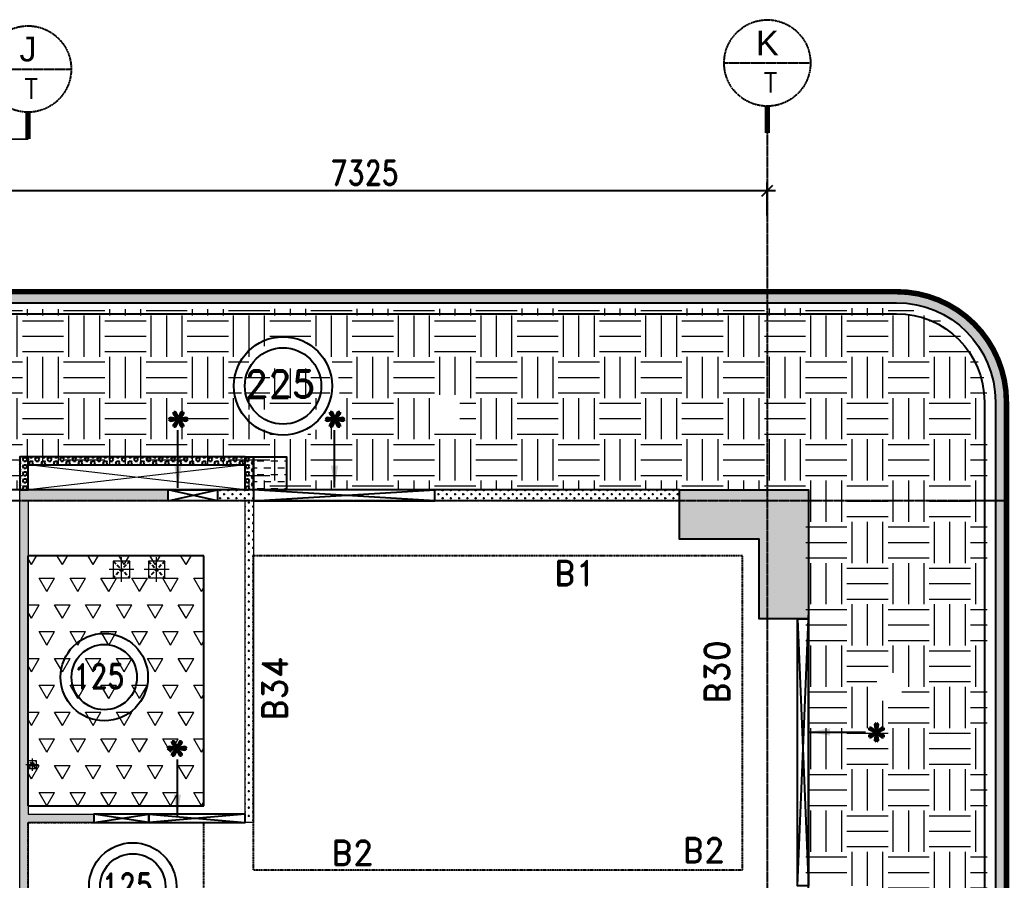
# Model space of a CAD drawing. Header units: millimetres. Extents: x 2061841 to 105821645, y -77612 to 48520811.
# Drawn here: x 2456330 to 2465331, y 35425 to 43247 of the extents above; entities that cross this region are included whole.
import ezdxf
from ezdxf.enums import TextEntityAlignment as Align

# ---------------------------------------------------------------- set-up
doc = ezdxf.new("R2010")
doc.units = ezdxf.units.MM
doc.header["$LTSCALE"] = 10
doc.header["$MEASUREMENT"] = 0
for name, pattern in [('$0$HIDDEN', [0.375, 0.25, -0.125]), ('BASEMENT COLUMN SETTING OUT-PART 2_R4$0$CENTER', [2, 1.25, -0.25, 0.25, -0.25]), ('CENTER', [2, 1.25, -0.25, 0.25, -0.25]), ('HIDDEN2', [4.762499999999999, 3.175, -1.5875])]:
    doc.linetypes.add(name, pattern=pattern)
for name, color, linetype, lineweight in [('0-PL-DP CUTOUT', 32, 'Continuous', 9), ('s-opening text', 4, 'Continuous', 9), ('vin nonstrwall', 3, 'Continuous', 9), ('VIN SUNK HATCH', 8, 'Continuous', 0), ('VIN_COLUMN HATCH', 33, 'Continuous', 20), ('VIN_CUT OUT', 6, 'Continuous', 9)]:
    doc.layers.add(name, color=color, linetype=linetype, lineweight=lineweight)
for name, color, linetype in [('A-Comments', 30, 'Continuous'), ('A-FLOR-HIDN', 8, 'HIDDEN2'), ('A-Grid-Tower', 8, 'CENTER'), ('A-HATCH', 8, 'Continuous'), ('BASEMENT COLUMN SETTING OUT-PART 2_R4$0$A-GRID-MAIN', 2, 'BASEMENT COLUMN SETTING OUT-PART 2_R4$0$CENTER'), ('BEAM NO', 2, 'Continuous'), ('DIM GRID', 3, 'Continuous'), ('khuraa', 6, 'Continuous'), ('S-OPENING', 6, 'Continuous'), ('UPSTAND RCC', 171, 'Continuous'), ('VIN_BEAM', 4, 'Continuous'), ('VIN_COLUMN', 1, 'Continuous'), ('VIN_SLAB THK', 2, 'Continuous')]:
    doc.layers.add(name, color=color, linetype=linetype)
doc.styles.add('200', font='romand.shx', dxfattribs={"width": 0.8, "height": 225})
doc.styles.add('BASEMENT COLUMN SETTING OUT-PART 2_R4$0$MAS-TXTL', font='arial.ttf', dxfattribs={"height": 200})
doc.styles.add('BASEMENT COLUMN SETTING OUT-PART 2_R4$0$MAS-TXTS', font='romans.shx', dxfattribs={"width": 0.8, "height": 180})
doc.styles.add('MAH', font='romand.shx', dxfattribs={"height": 210})
doc.styles.add('RT', font='romant.shx', dxfattribs={"height": 250})
doc.styles.add('ST', font='romand.shx', dxfattribs={"height": 4})
doc.dimstyles.new('GR1', dxfattribs={"dimtxt": 225, "dimasz": 125, "dimexe": 125, "dimexo": 100, "dimgap": 50, "dimtad": 1, "dimdec": 0, "dimzin": 3, "dimdsep": 46, "dimtxsty": '200', "dimblk1": 'OBLIQUE', "dimblk2": 'OBLIQUE', "dimsah": 1, "dimcen": 0.0625, "dimdle": 125, "dimclrd": 3, "dimclre": 3, "dimclrt": 2, "dimadec": 0, "dimazin": 0, "dimtfac": 1, "dimtdec": 0, "dimtix": 1, "dimtmove": 0, "dimatfit": 3, "dimfxl": 1, "dimtolj": 1, "dimtzin": 0, "dimarcsym": 0})
doc.dimstyles.new('GR2', dxfattribs={"dimtxt": 225, "dimasz": 100, "dimexe": 75, "dimexo": 75, "dimgap": 50, "dimtad": 1, "dimdec": 0, "dimdsep": 46, "dimtxsty": '200', "dimblk1": 'OBLIQUE', "dimblk2": 'OBLIQUE', "dimsah": 1, "dimcen": 50, "dimdle": 75, "dimclrd": 3, "dimclre": 3, "dimclrt": 2, "dimadec": 0, "dimazin": 0, "dimtfac": 1, "dimtdec": 0, "dimtix": 1, "dimtmove": 0, "dimatfit": 3, "dimldrblk": 'OBLIQUE', "dimfxl": 1, "dimtolj": 1, "dimtzin": 0, "dimarcsym": 0})
pattern_1 = [(0, (-24131.92047447385, 22922.31121649784), (37.5, 37.5), [18.75, -56.25]), (90, (-24122.54547447385, 22912.93621649784), (-37.49999999999999, 37.5), [18.75, -56.25])]
pattern_2 = [(0, (2438255.496240429, 38975.31126223062), (0, 32.47595264191645), [18.75, -37.5]), (120, (2438255.496240429, 38975.31126223062), (-28.125, -16.23797632095822), [18.75, -37.49999999999999]), (59.99999999999999, (2438274.246240429, 38975.31126223062), (-28.125, 16.23797632095823), [18.75, -37.5])]

# ---------------------------------------------------------------- blocks, each defined once
blk = doc.blocks.new('_Oblique')
at = {"color": 0, "linetype": 'ByBlock', "lineweight": -2}
blk.add_line((-0.5, -0.5), (0.5, 0.5), dxfattribs=at)
blk = doc.blocks.new('BASEMENT COLUMN SETTING OUT-PART 2_R4$0$GRID TARGET1')
blk.add_wipeout([(392.61972597229385, -655.0458306612611), (392.38055264346315, -641.3435998293538), (391.66332405282714, -627.6580630550484), (390.4689140329429, -614.0058940568088), (388.79877778843473, -600.4037258996041), (386.65495012305206, -586.8681307300803), (384.0400429605735, -573.4155995859529), (380.9572421625812, -560.0625223042179), (377.4103036469785, -546.8251675526587), (373.40354881198243, -533.7196630089818), (368.94185927116644, -520.7619757117261), (364.03067090596517, -507.9678926068839), (358.6759672428911, -495.3530013139414), (352.88427216352903, -482.9326711347637), (346.66264195619055, -470.7220343284696), (340.01865671891505, -458.73596767510253), (332.96041112428645, -446.98907435056753), (325.4965045573225, -435.49566613491083), (317.6360306384483, -424.2697459756191), (309.38856614432086, -413.32499092718604), (300.7641593400016, -402.67473548772773), (291.7733177366937, -392.3319553529516), (282.42699528995803, -382.30925160726815), (272.736579054005, -372.6188353713121), (262.7138753083241, -363.2725129245739), (252.37109517355003, -354.2816713212633), (241.72083973409417, -345.6572645169415), (230.7760846856633, -337.40980002281094), (219.5501645263737, -329.5493261039337), (208.05675631071892, -322.0854195369666), (196.309862986186, -315.0271739423349), (184.32379633282065, -308.3831887050562), (172.11315952652797, -302.1615584977146), (159.69282934735202, -296.36986341834904), (147.07793805441096, -291.0151597552717), (134.28385494957016, -286.10397139006704), (121.32616765231545, -281.64228184924764), (108.22066310863981, -277.63552701424805), (94.98330835708151, -274.0885884986419), (81.63023107534713, -271.0057877006461), (68.17769993122059, -268.39088053816386), (54.642104761697425, -266.24705287277743), (41.03993660449311, -264.57691662826574), (27.38776760625383, -263.38250660837775), (13.702230831948484, -262.66527801773805), (4.121147867408581e-11, -262.4261046889037), (-13.702230831866018, -262.6652780177344), (-27.387767606171565, -263.38250660837), (-41.039936604411224, -264.5769166282539), (-54.64210476161597, -266.24705287276197), (-68.17769993113973, -268.39088053814453), (-81.63023107526706, -271.0057877006227), (-94.98330835700233, -274.0885884986146), (-108.22066310856158, -277.63552701421713), (-121.32616765223841, -281.64228184921285), (-134.2838549494944, -286.10397139002885), (-147.07793805433664, -291.0151597552299), (-159.69282934727914, -296.36986341830357), (-172.1131595264568, -302.1615584976655), (-184.32379633275127, -308.3831887050037), (-196.30986298611845, -315.027173942279), (-208.0567563106535, -322.08541953690724), (-219.55016452631037, -329.5493261038712), (-230.77608468560226, -337.40980002274523), (-241.72083973403545, -345.6572645168726), (-252.3710951734937, -354.2816713211914), (-262.7138753082702, -363.2725129244991), (-272.7365790539538, -372.6188353712348), (-282.42699528990966, -382.30925160718766), (-291.7733177366484, -392.33195535286836), (-300.76415933995906, -402.67473548764224), (-309.38856614428124, -413.3249909270978), (-317.6360306384118, -424.2697459755286), (-325.49650455728926, -435.49566613481807), (-332.9604111242566, -446.9890743504727), (-340.0186567188885, -458.73596767500567), (-346.66264195616753, -470.7220343283707), (-352.8842721635092, -482.9326711346632), (-358.67596724287495, -495.3530013138393), (-364.0306709059526, -507.9678926067802), (-368.9418592711574, -520.7619757116208), (-373.40354881197715, -533.7196630088754), (-377.4103036469769, -546.825167552551), (-380.9572421625834, -560.0625223041094), (-384.0400429605795, -573.4155995858437), (-386.6549501230619, -586.8681307299702), (-388.79877778844843, -600.4037258994933), (-390.46891403296047, -614.0058940566976), (-391.6633240528487, -627.6580630549369), (-392.3805526434886, -641.3435998292421), (-392.6197259723232, -655.0458306611494), (-392.38055264349305, -668.7480614930568), (-391.66332405285743, -682.4335982673621), (-390.46891403297366, -696.0857672656018), (-388.79877778846594, -709.6879354228066), (-386.6549501230837, -723.2235305923305), (-384.04004296060566, -736.6760617364578), (-380.95724216261397, -750.0291390181932), (-377.4103036470115, -763.2664937697524), (-373.4035488120161, -776.3719983134293), (-368.9418592712004, -789.3296856106854), (-364.03067090599967, -802.1237687155277), (-358.6759672429262, -814.7386600084703), (-352.88427216356445, -827.1589901876481), (-346.66264195622654, -839.3696269939427), (-340.0186567189514, -851.3556936473101), (-332.9604111243233, -863.1025869718451), (-325.4965045573596, -874.595995187502), (-317.6360306384858, -885.8219153467942), (-309.3885661443588, -896.7666703952274), (-300.76415934003995, -907.4169258346859), (-291.77331773673245, -917.7597059694627), (-282.426995289997, -927.7824097151464), (-272.73657905404446, -937.4728259511024), (-262.7138753083638, -946.8191483978413), (-252.37109517359016, -955.8099900011522), (-241.72083973413453, -964.4343968054746), (-230.77608468570395, -972.6818612996054), (-219.55016452641462, -980.5423352184829), (-208.05675631076014, -988.0062417854505), (-196.30986298622742, -995.0644873800826), (-184.3237963328623, -1001.7084726173616), (-172.11315952656986, -1007.9301028247037), (-159.69282934739414, -1013.7217979040697), (-147.07793805445323, -1019.0765015671475), (-134.2838549496126, -1023.9876899323527), (-121.32616765235804, -1028.4493794731727), (-108.2206631086826, -1032.4561343081725), (-94.9833083571244, -1036.0030728237793), (-81.63023107539018, -1039.0858736217756), (-68.17769993126367, -1041.700780784258), (-54.642104761740626, -1043.844608449645), (-41.03993660453631, -1045.5147446941573), (-27.387767606297103, -1046.7091547140458), (-13.702230831991756, -1047.4263833046862), (-8.461142897431273e-11, -1047.6655566335207), (13.70223083182276, -1047.4263833046907), (27.387767606128307, -1046.7091547140556), (41.039936604367966, -1045.5147446941721), (54.642104761572824, -1043.8446084496645), (68.17769993109667, -1041.7007807842824), (81.63023107522405, -1039.085873621805), (94.98330835695943, -1036.0030728238135), (108.22066310851886, -1032.4561343082114), (121.32616765219578, -1028.4493794732157), (134.28385494945192, -1023.9876899324005), (147.07793805429435, -1019.0765015671999), (159.6928293472371, -1013.7217979041267), (172.1131595264149, -1007.9301028247653), (184.32379633270955, -1001.7084726174274), (196.30986298607706, -995.0644873801525), (208.05675631061223, -988.0062417855246), (219.55016452626938, -980.5423352185611), (230.77608468556156, -972.6818612996874), (241.7208397339951, -964.4343968055607), (252.37109517345368, -955.809990001242), (262.7138753082305, -946.8191483979347), (272.7365790539144, -937.4728259511994), (282.42699528987055, -927.7824097152469), (291.77331773660956, -917.7597059695664), (300.76415933992075, -907.4169258347931), (309.3885661442433, -896.7666703953375), (317.63603063837434, -885.8219153469072), (325.49650455725214, -874.5959951876181), (332.9604111242197, -863.1025869719635), (340.0186567188522, -851.3556936474312), (346.6626419561316, -839.369626994066), (352.88427216347384, -827.1589901877738), (358.67596724284, -814.7386600085981), (364.030670905918, -802.1237687156574), (368.94185927112335, -789.3296856108168), (373.40354881194355, -776.3719983135622), (377.4103036469438, -763.2664937698868), (380.95724216255087, -750.0291390183288), (384.04004296054734, -736.6760617365945), (386.65495012303006, -723.2235305924681), (388.7987777884172, -709.6879354229451), (390.4689140329297, -696.0857672657409), (391.66332405281844, -682.4335982675018), (392.3805526434588, -668.7480614931964)])
blk.add_line((-392.6197259723233, -655.0458306611654), (392.6197259722941, -655.0458306612636))
at = {"const_width": 48.81696428607801}
blk.add_lwpolyline([(-3.979039320256561e-13, -1047.665556633427), (-3.979039320256561e-13, -1291.750378063814)], dxfattribs=at)
blk.add_circle((-1.458033693779726e-11, -655.0458306612145), 392.6197259723087)
for tag, height, style, p in [('AS', 225, 'BASEMENT COLUMN SETTING OUT-PART 2_R4$0$MAS-TXTL', (0, -585.8607426161434)), ('REF', 180, 'BASEMENT COLUMN SETTING OUT-PART 2_R4$0$MAS-TXTS', (28.7017478876005, -924.7020150781209))]:
    blk.add_attdef(tag, text='', height=height, dxfattribs=dict(style=style)).set_placement(p, align=Align.CENTER)
blk = doc.blocks.new('*D49')
at = {"layer": 'Defpoints', "color": 0, "transparency": 16777216}
for p in [(2463130.496854127, 41694.204704973), (2455805.50079383, 41393.71191394885), (2463130.496854127, 41393.71191394885)]:
    blk.add_point(p, dxfattribs=at)
at = {"layer": 'DIM GRID', "color": 3, "lineweight": -2, "transparency": 16777216}
for p, q in [((2455805.50079383, 41468.71191394885), (2455805.50079383, 41769.204704973)), ((2463130.496854127, 41468.71191394885), (2463130.496854127, 41769.204704973)), ((2455730.50079383, 41694.204704973), (2463205.496854127, 41694.204704973))]:
    blk.add_line(p, q, dxfattribs=at)
at = {"layer": 'DIM GRID', "color": 3, "linetype": 'ByBlock', "lineweight": -2, "transparency": 16777216, "xscale": 100, "yscale": 100, "zscale": 100, "rotation": 180}
blk.add_blockref('_Oblique', (2455805.50079383, 41694.204704973), dxfattribs=at)
at = {"layer": 'DIM GRID', "color": 3, "linetype": 'ByBlock', "lineweight": -2, "transparency": 16777216, "xscale": 100, "yscale": 100, "zscale": 100}
blk.add_blockref('_Oblique', (2463130.496854127, 41694.204704973), dxfattribs=at)
at = {"layer": 'DIM GRID', "color": 2, "transparency": 16777216, "insert": (2459467.998823978, 41856.704704973), "char_height": 225, "attachment_point": 5, "style": '200'}
blk.add_mtext('\\A1;7325', dxfattribs=at)
blk = doc.blocks.new('OBLIQUE')

msp = doc.modelspace()

# ---------------------------------------------------------------- hatches: boundary and pattern name
at = {"layer": 'A-Comments'}
h = msp.add_hatch(dxfattribs=at)
h.set_pattern_fill('HONEY', color=81, scale=200)
h.set_pattern_definition([(0, (-2791199.453834154, -285881.0675774582), (37.5, 21.65063509461097), [25, -50]), (120, (-2791199.453834154, -285881.0675774582), (-37.49999999999999, 21.65063509461097), [24.99999999999995, -49.99999999999989]), (59.99999999999999, (-2791199.453834154, -285881.0675774582), (8.326672684688674e-15, 43.30127018922194), [-50, 25])])
edge = h.paths.add_edge_path()
edge.add_line((2452650.511262077, 38975.23722081323), (2452750.511262077, 38975.23722081323))
edge.add_line((2452750.511262077, 38975.23722081323), (2452750.511262077, 40275.23781273802))
edge.add_arc((2453150.511188611, 40275.23715155237), 399.9999265350124, 89.99999015651957, 179.9999052921143, ccw=False)
edge.add_line((2453150.511257332, 40675.23707808738), (2464305.509353156, 40675.23720885813))
edge.add_arc((2464305.509352569, 39775.23720944437), 899.9999994137614, -3.731918241101084e-08, 89.99999996267712, ccw=False)
edge.add_line((2465205.509351983, 39775.23720885813), (2465205.509351978, 22925.23722081119))
edge.add_line((2465205.509351978, 22925.23722081119), (2465305.509351978, 22925.23722081116))
edge.add_line((2465305.509351978, 22925.23722081116), (2465305.509351983, 39775.23720885813))
edge.add_arc((2464305.509351983, 39775.23720885809), 1000.000000000044, 0, 89.99999999999501)
edge.add_line((2464305.509351983, 40775.23720885813), (2453150.511256146, 40775.23707808729))
edge.add_arc((2453150.511262076, 40275.2370780873), 499.9999999999789, 90.00000067960382, 179.9999158152404)
edge.add_line((2452650.511262077, 40275.23781273802), (2452650.511262077, 38975.23722081323))
h = msp.add_hatch(dxfattribs=at)
h.set_pattern_fill('HONEY', color=81, scale=200)
h.set_pattern_definition([(0, (-2791199.453834154, -285881.0675774582), (37.5, 21.65063509461097), [25, -50]), (120, (-2791199.453834154, -285881.0675774582), (-37.49999999999999, 21.65063509461097), [24.99999999999994, -49.99999999999987]), (59.99999999999999, (-2791199.453834154, -285881.0675774582), (8.326672684688674e-15, 43.30127018922194), [-50, 25])])
edge = h.paths.add_edge_path()
edge.add_line((2452650.511262077, 38975.23722081323), (2452750.511262077, 38975.23722081323))
edge.add_line((2452750.511262077, 38975.23722081323), (2452750.511262077, 40275.23781273802))
edge.add_arc((2453150.511188611, 40275.23715155237), 399.9999265350124, 89.99999015651957, 179.9999052921143, ccw=False)
edge.add_line((2453150.511257332, 40675.23707808738), (2464305.509353156, 40675.23720885813))
edge.add_arc((2464305.509352569, 39775.23720944437), 899.9999994137614, -3.731918241101084e-08, 89.99999996267712, ccw=False)
edge.add_line((2465205.509351983, 39775.23720885813), (2465205.509351978, 22925.23722081119))
edge.add_line((2465205.509351978, 22925.23722081119), (2465305.509351978, 22925.23722081116))
edge.add_line((2465305.509351978, 22925.23722081116), (2465305.509351983, 39775.23720885813))
edge.add_arc((2464305.509351983, 39775.23720885809), 1000.000000000044, 0, 89.99999999999501)
edge.add_line((2464305.509351983, 40775.23720885813), (2453150.511256146, 40775.23707808729))
edge.add_arc((2453150.511262076, 40275.2370780873), 499.9999999999789, 90.00000067960382, 179.9999158152404)
edge.add_line((2452650.511262077, 40275.23781273802), (2452650.511262077, 38975.23722081323))
at = {"layer": 'UPSTAND RCC'}
h = msp.add_hatch(dxfattribs=at)
h.set_pattern_fill('HEX', color=256, scale=150)
h.set_pattern_definition(pattern_2)
h.paths.add_polyline_path([(2456405.497467854, 39275.31126223062), (2456330.497467854, 39275.31126223062), (2456330.497467854, 38975.31126223062), (2456405.497467854, 38975.31126223062), (2456405.497467854, 39275.31126223062)])
h = msp.add_hatch(dxfattribs=at)
h.set_pattern_fill('HEX', color=256, scale=150)
h.set_pattern_definition(pattern_2)
h.paths.add_polyline_path([(2458380.497467854, 39275.31126223062), (2456405.497467854, 39275.31126223062), (2456405.497467854, 39200.31126223068), (2458380.497467854, 39200.31126223068), (2458380.497467854, 39275.31126223062)])
h = msp.add_hatch(dxfattribs=at)
h.set_pattern_fill('HEX', color=256, scale=150)
h.set_pattern_definition(pattern_2)
h.paths.add_polyline_path([(2458455.497467854, 38975.31126223062), (2458380.497467854, 38975.31126223062), (2458380.497467854, 39275.31126223062), (2458455.497467854, 39275.31126223062), (2458455.497467854, 38975.31126223062)])
at = {"layer": 'vin nonstrwall'}
h = msp.add_hatch(dxfattribs=at)
h.set_pattern_fill('CROSS', color=256, scale=150)
h.set_pattern_definition(pattern_1)
h.paths.add_polyline_path([(2458455.496854141, 34250.31064006445), (2458355.496854141, 34250.31064006445), (2458355.496854141, 34300.27463273519), (2456330.496854141, 34300.27463273161), (2456330.496854141, 38975.27470379997), (2457680.453230356, 38975.31064006533), (2457680.453230356, 38875.31064006442), (2456405.496854141, 38875.27463273071), (2456405.496854141, 36025.27463273161), (2457005.496854141, 36025.27463273158), (2457005.496854141, 35950.27463273161), (2456405.496854141, 35950.27463273161), (2456405.496854141, 34375.27463273161), (2458355.496854141, 34375.27463273161), (2458355.496854141, 35000.27463273161), (2458455.496854141, 35000.27463273161)])
h = msp.add_hatch(dxfattribs=at)
h.set_pattern_fill('CROSS', color=256, scale=150)
h.set_pattern_definition(pattern_1)
h.paths.add_polyline_path([(2458380.496854141, 35950.27463273161), (2458380.496854141, 38875.27463273071), (2458130.453230356, 38875.27463272975), (2458130.453230356, 38975.27463273321), (2458455.496854141, 38975.27463273161), (2458455.496854141, 35950.27463273161)], flags=17)
h = msp.add_hatch(dxfattribs=at)
h.set_pattern_fill('CROSS', color=256, scale=150)
h.set_pattern_definition(pattern_1)
h.paths.add_polyline_path([(2460105.496854188, 38975.27463273163), (2462330.496854141, 38975.27463273161), (2462330.496854141, 38875.27463273163), (2460105.496854188, 38875.27463273071)])
at = {"layer": 'VIN SUNK HATCH'}
h = msp.add_hatch(dxfattribs=at)
h.set_pattern_fill('EARTH', color=8, scale=1500, angle=180)
h.set_pattern_definition([(0, (-3646.261218469124, 480.2358689814282), (375, 375), [375, -375]), (0, (-3646.261218469124, 620.8608689814282), (375, 375), [375, -375]), (0, (-3646.261218469124, 761.4858689814282), (375, 375), [375, -375]), (90, (-3599.386218469124, 808.3608689814282), (-374.9999999999999, 375), [375, -375]), (90, (-3458.761218469124, 808.3608689814282), (-374.9999999999999, 375), [375, -375]), (90, (-3318.136218469124, 808.3608689814282), (-374.9999999999999, 375), [375, -375])])
edge = h.paths.add_edge_path()
edge.add_line((2463480.499050403, 38975.31126222854), (2460855.499050258, 38975.31126222854))
edge.add_line((2460855.499050258, 38975.31126222854), (2458380.497467854, 38975.31126222857))
edge.add_line((2458380.497467854, 38975.31126222857), (2458380.373152771, 39200.27420627609))
edge.add_line((2458380.373152771, 39200.27420627609), (2457080.549499033, 39200.27420627609))
edge.add_line((2457080.549499033, 39200.27420627609), (2456624.761507698, 39200.27420627609))
edge.add_line((2456624.761507698, 39200.27420627609), (2456330.497467854, 39262.08818022468))
edge.add_line((2456330.497467854, 39262.08818022468), (2456405.499699617, 38975.31126222854))
edge.add_line((2456405.499699617, 38975.31126222854), (2456380.499050403, 38975.31126222854))
edge.add_line((2456380.499050403, 38975.31126222854), (2453830.473801808, 38975.31126222857))
edge.add_line((2453830.473801808, 38975.31126222857), (2452780.560713797, 38975.30970150007))
edge.add_line((2452780.560713797, 38975.30970150007), (2452780.438730218, 40275.31095323611))
edge.add_arc((2453130.578096489, 40275.22453451592), 350.1393769356241, 106.3770182019953, 179.9858586942398, ccw=False)
edge.add_line((2453031.85397228, 40611.15775790968), (2464280.499039699, 40625.31126411739))
edge.add_arc((2464280.499050403, 39775.31126411736), 850.0000000000292, 2.3874235921539366e-12, 90.00000072150152, ccw=False)
edge.add_line((2465130.499050403, 39775.31126411737), (2465130.499050403, 33650.31126222854))
edge.add_line((2465130.499050403, 33650.31126222854), (2464180.499050403, 33650.31126222854))
edge.add_line((2464180.499050403, 33650.31126222854), (2464180.499050403, 33800.31126222853))
edge.add_line((2464180.499050403, 33800.31126222853), (2464180.499050403, 35225.31126222854))
edge.add_line((2464180.499050403, 35225.31126222854), (2464180.499050403, 35375.31126222854))
edge.add_line((2464180.499050403, 35375.31126222854), (2463480.499050403, 35375.31126222854))
edge.add_line((2463480.499050403, 35375.31126222854), (2463480.499050403, 35775.15768654041))
edge.add_line((2463480.499050403, 35775.15768654041), (2463505.497402383, 35772.15717767973))
edge.add_line((2463505.497402383, 35772.15717767973), (2463505.496305901, 37575.31126222863))
edge.add_line((2463505.496305901, 37575.31126222863), (2463480.499050403, 37575.31126222863))
edge.add_line((2463480.499050403, 37575.31126222863), (2463480.499050403, 38975.31126222854))
edge = h.paths.add_edge_path(flags=16)
edge.add_arc((2458792.414276707, 39899.44398297924), 447.1409517698921, 0, 180)
edge.add_arc((2458792.414276707, 39899.44398297924), 447.1409517698921, 180, 360)
edge = h.paths.add_edge_path(flags=0)
edge.add_arc((2458792.414276707, 39899.44398297924), 347.1409517698921, 0, 180)
edge.add_arc((2458792.414276707, 39899.44398297924), 347.1409517698921, 180, 360)
h.paths.add_polyline_path([(2464280.879680287, 34235.63712556341), (2464222.572936115, 34135.63712556341), (2464222.572936115, 34735.63712556341), (2464280.879680287, 34835.63712556341)], flags=16)
h.paths.add_polyline_path([(2464355.192613854, 37054.56852154082), (2464126.621185282, 37054.56852154082), (2464126.621185282, 37311.71137868369), (2464355.192613854, 37311.71137868369)], flags=16)
h.paths.add_polyline_path([(2455846.032978761, 39839.05330565528), (2455846.032978761, 39610.48187708382)], flags=16)
h.paths.add_polyline_path([(2460333.674433509, 39839.05330565291), (2460333.674433509, 39610.48187708145), (2460076.531576366, 39610.48187708145), (2460076.531576366, 39839.05330565291)], flags=16)
h.paths.add_polyline_path([(2459150.042982742, 39703.01202175471), (2458382.185839885, 39703.01202175471), (2458382.185839885, 40078.01202175471), (2459150.042982742, 40078.01202175471)], flags=16)
h = msp.add_hatch(dxfattribs=at)
h.set_pattern_fill('DASH', color=3, scale=500, angle=180)
h.set_pattern_definition([(180, (-209761.1140583409, -91578.20723704527), (-62.50000000000001, -62.49999999999999), [62.5, -62.5])])
h.paths.add_polyline_path([(2458455.496854141, 39275.27463273163), (2458755.496854141, 39275.27463273163), (2458755.496854141, 38975.28012706703), (2458455.496854141, 38975.28012706703), (2458455.496854141, 39275.27463273163)])
h = msp.add_hatch(dxfattribs=at)
h.set_pattern_fill('TRIANG', color=8, scale=750, angle=180)
h.set_pattern_definition([(59.99999999999999, (1672873.736111776, -43545.71164178586), (-140.6249997277446, 243.5696446571867), [140.625, -140.625]), (120, (1672873.736111776, -43545.71164178586), (-281.2499997277446, 1.571867427885287e-07), [140.6249999999989, -140.6249999999989]), (0, (1672803.423611776, -43423.92681953585), (140.625, 243.5696445), [140.625, -140.625])])
h.paths.add_polyline_path([(2456405.496854142, 38378.37925034797), (2458005.648957, 38378.3792503474), (2458005.577329801, 36100.27463273158), (2456405.496854141, 36100.27463273158)])
at = {"layer": 'VIN_COLUMN HATCH'}
h = msp.add_hatch(color=256, dxfattribs=at)
h.dxf.hatch_style = 1
h.paths.add_polyline_path([(2462330.496854141, 38975.27463273161), (2463505.496854141, 38975.27463273161), (2463505.496854141, 37800.27463273161), (2463055.496854141, 37800.27463273161), (2463055.496854141, 38525.27463273161), (2462330.496854141, 38525.27463273161)])

# ---------------------------------------------------------------- linework, layer by layer
at = {"layer": '0-PL-DP CUTOUT', "color": 32, "ltscale": 15, "extrusion": (-8.411830371458793e-09, 2.01815504827594e-08, 0.9999999999999999)}
for p, q in [((2457255.499443338, 38137.73835524777, -643584.2975765978), (2457255.499443338, 38362.73835524777, -643584.2975811387)), ((2457575.494729943, 38137.73835524776, -643584.2975765978), (2457575.494729943, 38362.73835524776, -643584.2975811387)), ((2457367.999443338, 38250.23835524777, -643584.2975779219), (2457142.999443338, 38250.23835524777, -643584.2975798146)), ((2457687.994729943, 38250.23835524776, -643584.2975779219), (2457462.994729943, 38250.23835524776, -643584.2975798146))]:
    msp.add_line(p, q, dxfattribs=at)
at = {"layer": '0-PL-DP CUTOUT', "color": 32, "ltscale": 15, "extrusion": (-8.411830371458798e-09, -2.01815504827594e-08, 0.9999999999999999)}
for p, q in [((2456499.240790256, 36475.27444476017, -643584.2976905593), (2456386.740790256, 36475.27444476017, -643584.2976915056)), ((2456442.990790256, 36531.52444476017, -643584.2976898972), (2456442.990790256, 36419.02444476017, -643584.2976921677))]:
    msp.add_line(p, q, dxfattribs=at)
at = {"layer": '0-PL-DP CUTOUT', "color": 32, "extrusion": (-8.411830371458793e-09, 2.01815504827594e-08, 0.9999999999999999)}
for points, elevation in [([(2457180.494029616, 38325.25134377724), (2457180.494029616, 38175.25134377724), (2457330.494029616, 38175.25134377724), (2457330.494029616, 38325.25134377724)], -643584.3174769355), ([(2457500.489316221, 38325.25134377724), (2457500.489316221, 38175.25134377724), (2457650.489316221, 38175.25134377724), (2457650.489316221, 38325.25134377724)], -643584.3174796272)]:
    msp.add_lwpolyline(points, close=True, dxfattribs=dict(at, elevation=elevation))
at = {"layer": '0-PL-DP CUTOUT', "color": 32, "extrusion": (-8.411830371458798e-09, -2.01815504827594e-08, 0.9999999999999999), "elevation": -643584.3190903417}
msp.add_lwpolyline([(2456405.485376534, 36437.76145623084), (2456405.485376534, 36512.76145623084), (2456480.485376534, 36512.76145623084), (2456480.485376534, 36437.76145623084)], close=True, dxfattribs=at)
at = {"layer": 'A-Comments', "color": 81, "elevation": -643584.2963778005}
msp.add_lwpolyline([(2452650.496854141, 38975.27463273161), (2452750.496854141, 38975.27463273161), (2452750.496854141, 40275.2752246564, -0.4142131285504779), (2453150.496849396, 40675.27449000575), (2464305.49494522, 40675.27462077651, -0.4142135623730762), (2465205.494944047, 39775.27462077651), (2465205.494944042, 22925.27463272957), (2465305.494944042, 22925.27463272954), (2465305.494944047, 39775.27462077651, 0.4142135623730695), (2464305.494944047, 40775.27462077651), (2453150.49684821, 40775.27449000566, 0.4142131285506921), (2452650.496854141, 40275.2752246564)], format="xyb", close=True, dxfattribs=at)
msp.add_lwpolyline([(2452650.496854141, 38975.27463273161), (2452750.496854141, 38975.27463273161), (2452750.496854141, 40275.2752246564, -0.4142131285504779), (2453150.496849396, 40675.27449000575), (2464305.49494522, 40675.27462077651, -0.4142135623730762), (2465205.494944047, 39775.27462077651), (2465205.494944042, 22925.27463272957), (2465305.494944042, 22925.27463272954), (2465305.494944047, 39775.27462077651, 0.4142135623730695), (2464305.494944047, 40775.27462077651), (2453150.49684821, 40775.27449000566, 0.4142131285506921), (2452650.496854141, 40275.2752246564)], format="xyb", close=True, dxfattribs=at)
msp.add_lwpolyline([(2452650.496854141, 38975.27463273161), (2452750.496854141, 38975.27463273161), (2452750.496854141, 40275.2752246564, -0.4142131285504779), (2453150.496849396, 40675.27449000575), (2464305.49494522, 40675.27462077651, -0.4142135623730762), (2465205.494944047, 39775.27462077651), (2465205.494944042, 22925.27463272957), (2465305.494944042, 22925.27463272954), (2465305.494944047, 39775.27462077651, 0.4142135623730695), (2464305.494944047, 40775.27462077651), (2453150.49684821, 40775.27449000566, 0.4142131285506921), (2452650.496854141, 40275.2752246564)], format="xyb", close=True, dxfattribs=at)
msp.add_lwpolyline([(2452650.496854141, 38975.27463273161), (2452750.496854141, 38975.27463273161), (2452750.496854141, 40275.2752246564, -0.4142131285504779), (2453150.496849396, 40675.27449000575), (2464305.49494522, 40675.27462077651, -0.4142135623730762), (2465205.494944047, 39775.27462077651), (2465205.494944042, 22925.27463272957), (2465305.494944042, 22925.27463272954), (2465305.494944047, 39775.27462077651, 0.4142135623730695), (2464305.494944047, 40775.27462077651), (2453150.49684821, 40775.27449000566, 0.4142131285506921), (2452650.496854141, 40275.2752246564)], format="xyb", close=True, dxfattribs=at)
at = {"layer": 'A-FLOR-HIDN', "color": 32, "extrusion": (-8.411830371458793e-09, 2.01815504827594e-08, 0.9999999999999999)}
for p, q in [((2457180.499443338, 38325.23835524777, -643584.2975810127), (2457330.499443338, 38175.23835524777, -643584.2975767237)), ((2457330.499443338, 38325.23835524777, -643584.297579751), (2457180.499443338, 38175.23835524777, -643584.2975779854)), ((2457500.494729943, 38325.23835524776, -643584.2975810127), (2457650.494729943, 38175.23835524776, -643584.2975767237)), ((2457650.494729943, 38325.23835524776, -643584.297579751), (2457500.494729943, 38175.23835524776, -643584.2975779854))]:
    msp.add_line(p, q, dxfattribs=at)
at = {"layer": 'A-FLOR-HIDN', "color": 32, "extrusion": (-8.411830371458798e-09, -2.01815504827594e-08, 0.9999999999999999)}
for p, q in [((2456405.490790256, 36437.77444476017, -643584.2976921047), (2456480.490790256, 36512.77444476017, -643584.2976899602)), ((2456480.490790256, 36437.77444476017, -643584.2976914739), (2456405.490790256, 36512.77444476017, -643584.2976905911))]:
    msp.add_line(p, q, dxfattribs=at)
at = {"layer": 'A-Grid-Tower'}
for p, q in [((2463130.496854127, 42217.78099310611, -643584.2963778005), (2463130.496854127, 675.2127825352945, -643584.2963778005)), ((2465305.496854141, 38875.274632619, -643584.2963778005), (2439980.496854141, 38875.27463261894, -643584.2963778005))]:
    msp.add_line(p, q, dxfattribs=at)
at = {"layer": 'A-HATCH', "color": 7, "const_width": 50, "elevation": -643584.2959966164}
msp.add_lwpolyline([(2465305.495229418, 1675.274567344211), (2465305.494944047, 39775.27462826651, 0.4142135601792966), (2464305.494944047, 40775.27462077651), (2453150.49685414, 40775.27449000566, 0.4142134787681587), (2452650.496854141, 40275.27463273161), (2452650.643432758, 32500.27463549409), (2454005.501186923, 32500.27463273083), (2454005.501186923, 31925.27463273083), (2447755.500144987, 31925.34771128139), (2447755.506492444, 32500.32759604228)], format="xyb", dxfattribs=at)
at = {"layer": 'khuraa', "elevation": -643584.2963778005}
msp.add_lwpolyline([(2458455.496854141, 39275.27463273163), (2458755.496854141, 39275.27463273163), (2458755.496854141, 38975.27463273163), (2458455.496854141, 38975.27463273163)], close=True, dxfattribs=at)
at = {"layer": 'S-OPENING'}
for p, q in [((2457680.453230357, 38875.27463273071, -643584.2963778005), (2458130.453230356, 38975.27463273417, -643584.2963778005)), ((2458130.453230357, 38875.27463273149, -643584.2963777978), (2457680.453230356, 38975.27463273148, -643584.2963777978)), ((2458455.496854142, 38875.27463273201, -643584.2963778005), (2460105.496854188, 38975.27463273163, -643584.2963778005)), ((2460105.496854188, 38875.27463273202, -643584.2963778005), (2458455.496854142, 38975.27463273161, -643584.2963778005)), ((2463405.496854142, 35375.2746327307, -643584.2963778005), (2463504.465908721, 37800.31168868375, -643584.2961571794)), ((2463405.501957874, 37800.10944656973, -643584.2942446899), (2463505.496854142, 35375.2746327307, -643584.2963778005)), ((2457005.50079381, 35950.2746327166, -643584.2963778005), (2457505.496854141, 36025.27463273161, -643584.2963778005)), ((2457505.496854141, 35950.27463273161, -643584.2963778005), (2457005.50079381, 36025.27463273158, -643584.2963778005)), ((2458380.496854141, 36025.27463273161, -643584.2963778005), (2457505.496854141, 35950.27463273161, -643584.2963778005)), ((2457505.496854141, 36025.27463273158, -643584.2963778005), (2458380.496854141, 35950.27463273161, -643584.2963778005))]:
    msp.add_line(p, q, dxfattribs=at)
for points, elevation in [([(2457680.453230356, 38975.27463273148), (2458130.453230356, 38975.27463273148), (2458130.453230356, 38875.27463273149), (2457680.453230356, 38875.27463273149)], -643584.2963777978), ([(2460105.496854188, 38975.27463273163), (2458455.496854142, 38975.27463273163), (2458455.496854142, 38875.27463273201), (2460105.496854188, 38875.27463273201)], -643584.2963778005), ([(2463405.496854142, 37800.31168868375), (2463505.496854142, 37800.31168868375), (2463505.496854142, 35375.27463273056), (2463405.496854142, 35375.27463273056)], -643584.2963778005), ([(2457005.50079381, 35950.27463273161), (2457505.496854141, 35950.27463273161), (2457505.496854141, 36025.27463273158), (2457005.50079381, 36025.27463273158)], -643584.2963778005), ([(2457505.496854141, 35950.27463273161), (2458380.496854141, 35950.27463273161), (2458380.496854141, 36025.27463273161), (2457505.496854141, 36025.27463273161)], -643584.2963778005)]:
    msp.add_lwpolyline(points, close=True, dxfattribs=dict(at, elevation=elevation))
at = {"layer": 'UPSTAND RCC', "elevation": -643584.2959966164}
for points in [[(2456405.497467854, 39275.31126223062), (2456330.497467854, 39275.31126223062), (2456330.497467854, 38975.31126223062), (2456405.497467854, 38975.31126223062)], [(2458380.497467854, 39275.31126223062), (2456405.497467854, 39275.31126223062), (2456405.497467854, 39200.31126223068), (2458380.497467854, 39200.31126223068)], [(2458455.497467854, 38975.31126223062), (2458380.497467854, 38975.31126223062), (2458380.497467854, 39275.31126223062), (2458455.497467854, 39275.31126223062)]]:
    msp.add_lwpolyline(points, close=True, dxfattribs=at)
at = {"layer": 'vin nonstrwall', "elevation": -643584.2963778005}
for points in [[(2458455.453230356, 34250.31064006445), (2458355.453230356, 34250.31064006445), (2458355.496854141, 34300.27463273519), (2456330.496854141, 34300.27463273161), (2456330.496854141, 38975.27470379997), (2457680.453230356, 38975.27463273161), (2457680.453230356, 38875.27463273071), (2456405.496854141, 38875.27463273071), (2456405.496854141, 36025.27463273161), (2457005.496854141, 36025.27463273158), (2457005.496854141, 35950.27463273161), (2456405.496854141, 35950.27463273161), (2456405.496854141, 34375.27463273161), (2458355.496854141, 34375.27463273161), (2458355.496854141, 35000.27463273161), (2458455.496854141, 35000.27463273161)], [(2458380.496854141, 35950.27463273161), (2458380.496854141, 38875.27463273071), (2458130.453230356, 38875.27463273071), (2458130.453230356, 38975.27463273417), (2458455.496854141, 38975.27463273161), (2458455.496854141, 35950.27463273161)], [(2460105.496854188, 38975.27463273163), (2462330.496854141, 38975.27463273161), (2462330.496854141, 38875.27463273163), (2460105.496854188, 38875.27463273071)]]:
    msp.add_lwpolyline(points, close=True, dxfattribs=at)
at = {"layer": 'VIN_BEAM'}
for p, q in [((2462330.496854141, 38975.31126222857, -643584.2963778005), (2454525.61378153, 38975.31126222857, -643584.2959966164)), ((2456405.308722915, 36100.27463273158, -643584.2959965004), (2456405.496854141, 38375.31320417371, -643584.2963778005)), ((2458005.500793829, 38375.3132041737, -643584.2963835264), (2456405.496854141, 38375.31320417371, -643584.2964128493)), ((2458005.577329801, 36100.27463273158, -643584.2959966164), (2458005.500793829, 38375.3132041737, -643584.2963778005)), ((2463505.496854141, 29727.25686629045, -643584.2963778005), (2463505.497467853, 37835.45631394481, -643584.2959966164)), ((2456405.308722915, 36100.27463273158, -643584.2959966164), (2458005.577329801, 36100.27463273158, -643584.2959966164))]:
    msp.add_line(p, q, dxfattribs=at)
at = {"layer": 'VIN_BEAM', "linetype": '$0$HIDDEN'}
for p, q in [((2458455.396421755, 35515.27463285029, -643584.2959966164), (2458455.500793829, 38375.3132041737, -643584.2963778005)), ((2462905.500793829, 38375.3132041737, -643584.2963778005), (2458455.500793829, 38375.3132041737, -643584.2963753649)), ((2462905.215687038, 35515.27463285029, -643584.2959966164), (2462905.500793829, 38375.3132041737, -643584.2963778005)), ((2456405.318629705, 35950.27463273158, -643584.2959966164), (2458005.572613565, 35950.27463273158, -643584.2959966164)), ((2456405.516760678, 34525.31135584615, -643584.2959966164), (2456405.328536496, 35950.27463273157, -643584.2959965115)), ((2458005.527810474, 34525.31135583823, -643584.2959966164), (2458005.572613565, 35950.27463273158, -643584.2959966164)), ((2462905.215687038, 35515.2746328503, -643584.2948348899), (2458455.396421754, 35515.27463285029, -643584.2948348899)), ((2463411.807001341, 35515.27463285029, -643584.2948348899), (2463410.494404288, 35515.27463285029, -643584.2948348899))]:
    msp.add_line(p, q, dxfattribs=at)
at = {"layer": 'VIN_BEAM', "elevation": -643584.2963778005}
for points in [[(2452650.496854141, 38975.27463273163), (2452650.496854141, 40275.27463273161, -0.4142135623730944), (2453150.496854141, 40775.27463273161), (2464305.496854141, 40775.27463273163, -0.4142135623730955), (2465305.496854141, 39775.27463273163), (2465305.496854141, 19575.27463273072)], [(2452850.496854141, 38975.27463273162), (2452850.496854141, 40275.27463273159, -0.4142135623730944), (2453150.496854141, 40575.27463273161), (2464305.496854141, 40575.27463273161, -0.414213562373095), (2465105.496854141, 39775.27463273162), (2465105.496854141, 19575.27463273072)]]:
    msp.add_lwpolyline(points, format="xyb", dxfattribs=at)
at = {"layer": 'VIN_COLUMN', "ltscale": 125, "elevation": -643584.2963778005}
msp.add_lwpolyline([(2462330.496854141, 38975.27463273161), (2463505.496854141, 38975.27463273161), (2463505.496854141, 37800.27463273161), (2463055.496854141, 37800.27463273161), (2463055.496854141, 38525.27463273161), (2462330.496854141, 38525.27463273161)], close=True, dxfattribs=at)
at = {"layer": 'VIN_CUT OUT'}
for p, q in [((2458380.373152771, 39200.27420627609, -643584.2943026416), (2456405.373152771, 38975.31083577305, -643584.2943026416)), ((2458380.498152571, 38975.34682367991, -643584.2929898511), (2456405.779519483, 39200.27420627609, -643584.2943026416))]:
    msp.add_line(p, q, dxfattribs=at)
at = {"layer": 'VIN_CUT OUT', "elevation": -643584.2943026416}
msp.add_lwpolyline([(2458380.373152771, 39200.27420627609), (2456405.779519483, 39200.27420627609), (2456405.779519483, 38975.34682368111), (2458380.373152771, 38975.34682368111)], close=True, dxfattribs=at)
at = {"layer": 'VIN_SLAB THK', "color": 2, "linetype": 'Continuous', "ltscale": 0.25}
for centre, radius in [((2458725.141802345, 39918.26049333074, -643584.2959966164), 447.1409517699481), ((2458725.141802345, 39918.26049333074, -643584.2959966164), 347.1409517699481), ((2457099.179227581, 37271.48914659537, -643584.2959966164), 397.1409517699481), ((2457099.179227581, 37271.48914659537, -643584.2959966164), 297.1409517699481), ((2457358.179227581, 35368.8224799287, -643584.2959966164), 397.1409517699481), ((2457358.179227581, 35368.8224799287, -643584.2959966164), 297.1409517699481)]:
    msp.add_circle(centre, radius, dxfattribs=at)

# ---------------------------------------------------------------- block references
at = {"layer": 'BASEMENT COLUMN SETTING OUT-PART 2_R4$0$A-GRID-MAIN', "color": 240, "true_color": 0xed1f24}
msp.add_blockref('BASEMENT COLUMN SETTING OUT-PART 2_R4$0$GRID TARGET1', (2456405.50079383, 43454.62510116208, -643584.2963778), dxfattribs=at).add_auto_attribs({'REF': 'T', 'AS': 'J'})

# ---------------------------------------------------------------- texts
at = {"layer": 'BEAM NO', "color": 4, "style": 'MAH'}
for s, p in [('B1', (2461190.484215519, 38104.81467472419, -643584.294434515)), ('B2', (2459164.687752049, 35561.22031977202, -643584.2940533555)), ('B2', (2462359.42259729, 35584.78462380473, -643584.2940533555))]:
    msp.add_text(s, height=225, dxfattribs=at).set_placement(p)
for s, p in [('B30', (2462785.235844517, 37029.90275454707, -643584.2937914522)), ('B34', (2458761.639120363, 36875.79963874378, -643196.1080578505))]:
    msp.add_text(s, height=225, rotation=90, dxfattribs=at).set_placement(p)
at = {"layer": 's-opening text', "style": 'RT', "text_generation_flag": 4}
for rotation, p in [(270, (2457987.686092873, 39717.75961443229, -643584.2956154605)), (270, (2459412.140062079, 39718.13913905559, -643584.2956154605)), (180, (2464225.967935482, 36554.0011019518, -643584.2937317094)), (270, (2457974.112755294, 36726.22534791982, -643584.2956154605))]:
    msp.add_text('*', height=300, rotation=rotation, dxfattribs=at).set_placement(p)
at = {"layer": 'VIN_SLAB THK', "color": 2, "linetype": 'Continuous', "ltscale": 0.25, "style": 'ST'}
msp.add_text('225', height=250, dxfattribs=at).set_placement((2458376.223834304, 39811.428530762, -643584.2959966164))
at = {"layer": 'VIN_SLAB THK', "color": 2, "linetype": 'Continuous', "ltscale": 0.25, "style": 'ST', "width": 0.8}
for p in [(2456819.346326293, 37166.61637042299, -643584.2959966164), (2457078.346326293, 35263.94970375632, -643584.2959966164)]:
    msp.add_text('125', height=225, dxfattribs=at).set_placement(p)

# ---------------------------------------------------------------- dimensions: what is measured, and where the dimension line sits
at = {"layer": 'DIM GRID'}
dim = msp.add_linear_dim(base=(2463130.496854127, 41694.204704973, -643584.2963778005), p1=(2455805.50079383, 41393.71191394885, -643584.2963778005), p2=(2463130.496854127, 41393.71191394885, -643584.2963778005), dimstyle='GR2', override={"dimldrblk": 'OBLIQUE', "dimfxl": 125, "dimarcsym": 1}, dxfattribs=at)
dim.commit()
dim.dimension.update_dxf_attribs({"geometry": '*D49', "text_midpoint": (2459467.998823978, 41856.704704973, -643584.2963778005)})

# ---------------------------------------------------------------- leaders
at = {"layer": 's-opening text'}
for points in [[(2457769.438062151, 38993.60292354651, -643584.2956154605), (2457769.438062151, 39515.56800969649, -643584.2956154605)], [(2459193.892031357, 38993.98244816982, -643584.2956154605), (2459193.892031357, 39515.9475343198, -643584.2956154605)], [(2463501.811244596, 36772.24913267371, -643584.2937317094), (2464023.776330746, 36772.24913267371, -643584.2937317094)], [(2457763.789357445, 36002.06865703404, -643584.2956154605), (2457763.789357445, 36524.03374318402, -643584.2956154605)]]:
    msp.add_leader(points, dimstyle='GR1', override={"dimasz": 200, "dimtad": 0, "dimfxl": 125}, dxfattribs=at)

# ---------------------------------------------------------------- next in the draw order: linework, layer by layer
at = {"layer": 'A-Grid-Tower', "ltscale": 200, "elevation": -643584.2963778}
msp.add_lwpolyline([(2456405.50079383, 42162.87472298209), (2455805.50079383, 42153.98352532872)], dxfattribs=at)

# ---------------------------------------------------------------- next in the draw order: block references
at = {"layer": 'BASEMENT COLUMN SETTING OUT-PART 2_R4$0$A-GRID-MAIN', "color": 240, "true_color": 0xed1f24}
msp.add_blockref('BASEMENT COLUMN SETTING OUT-PART 2_R4$0$GRID TARGET1', (2463130.496854127, 43509.53137116992, -643584.2963778005), dxfattribs=at).add_auto_attribs({'REF': 'T', 'AS': 'K'})

doc.saveas('drawing.dxf')
